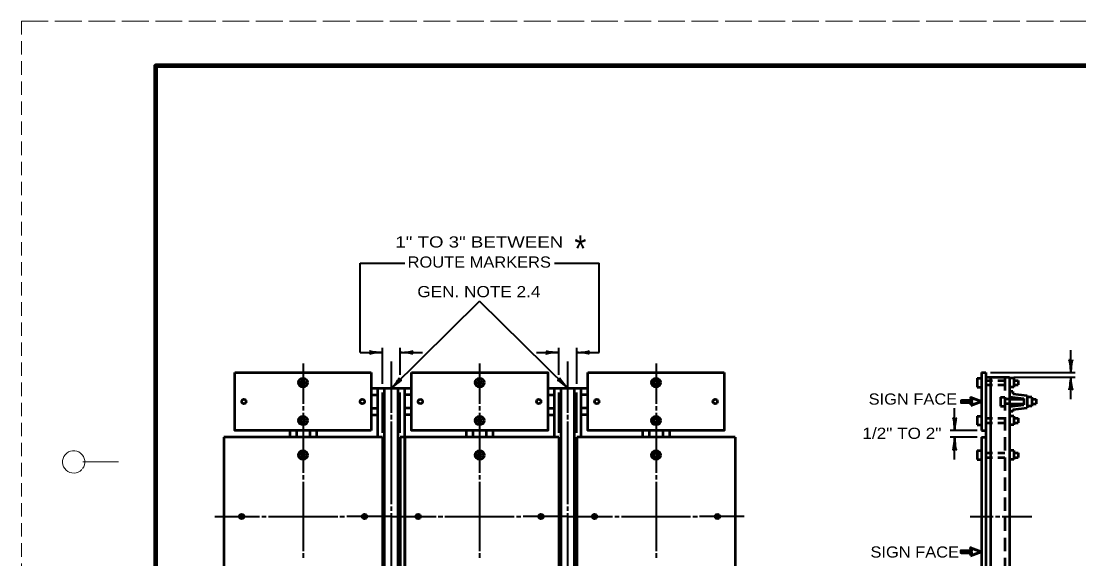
# Model space of a CAD drawing. Extents: x -45 to 635, y -382 to 59.
# Drawn here: x -44.9 to 191.9, y -61.9 to 58.5 of the extents above; entities that cross this region are included whole.
import ezdxf
from ezdxf.enums import TextEntityAlignment as Align

# ---------------------------------------------------------------- set-up
doc = ezdxf.new("R2010")
doc.units = 0
for name, pattern in [('LONG_DASHED', [7.5, 6, -1.5]), ('MEDIUM_DASHED', [4.5, 3, -1.5]), ('SHORT_DASHED', [2.7, 1.5, -1.2])]:
    doc.linetypes.add(name, pattern=pattern)
doc.layers.add('1', color=7, linetype='Continuous', lineweight=53)
doc.layers.add('61', color=7, linetype='Continuous', lineweight=35)

msp = doc.modelspace()

# ---------------------------------------------------------------- linework, layer by layer
at = {"layer": '1', "linetype": 'MEDIUM_DASHED', "lineweight": 13}
msp.add_line((-44.831, 58.54), (-44.891, -381.5), dxfattribs=at)
at = {"layer": '1', "lineweight": 35}
for p, q in [((30.975, -15.698), (30.975, 4.302)), ((30.975, 4.302), (40.975, 4.302)), ((74.475, 4.302), (84.475, 4.302)), ((84.475, -15.698), (84.475, 4.302)), ((37.975, -23.698), (57.725, -4.209)), ((77.475, -23.698), (57.725, -4.209)), ((30.975, -15.698), (35.975, -15.698)), ((35.975, -22.698), (35.975, -14.698)), ((39.975, -20.724), (39.975, -14.698)), ((39.975, -15.698), (44.975, -15.698)), ((70.475, -15.698), (75.475, -15.698)), ((75.475, -20.724), (75.475, -14.698)), ((79.475, -22.698), (79.475, -14.698)), ((79.475, -15.698), (84.475, -15.698)), ((190.074, -20.198), (190.074, -15.198)), ((18.225, -18.198), (18.225, -27.198)), ((37.975, -29.198), (37.975, -17.698)), ((57.725, -18.198), (57.725, -27.198)), ((77.475, -29.198), (77.475, -17.698)), ((97.225, -18.198), (97.225, -27.198)), ((172.074, -20.198), (191.074, -20.198)), ((177.324, -21.198), (191.074, -21.198)), ((190.074, -26.198), (190.074, -21.198)), ((35.975, -33.698), (35.975, -24.698)), ((39.975, -33.698), (39.975, -24.698)), ((75.475, -33.698), (75.475, -24.698)), ((79.475, -33.698), (79.475, -24.698)), ((18.225, -27.698), (18.225, -28.698)), ((57.725, -27.698), (57.725, -28.698)), ((97.225, -27.698), (97.225, -28.698)), ((164.074, -33.198), (164.074, -28.198)), ((18.225, -29.198), (18.225, -42.698)), ((37.975, -30.698), (37.975, -29.698)), ((57.725, -29.198), (57.725, -42.698)), ((77.475, -30.698), (77.475, -29.698)), ((97.225, -29.198), (97.225, -42.698)), ((37.975, -49.698), (37.975, -31.198)), ((77.475, -49.698), (77.475, -31.198)), ((169.074, -33.198), (163.074, -33.198)), ((169.074, -34.698), (163.074, -34.698)), ((164.074, -39.698), (164.074, -34.698)), ((18.225, -43.198), (18.225, -44.198)), ((18.225, -44.698), (18.225, -60.198)), ((57.725, -43.198), (57.725, -44.198)), ((57.725, -44.698), (57.725, -60.198)), ((97.225, -43.198), (97.225, -44.198)), ((97.225, -44.698), (97.225, -60.198)), ((37.975, -51.198), (37.975, -50.198)), ((37.975, -67.198), (37.975, -51.698)), ((77.475, -51.198), (77.475, -50.198)), ((77.475, -67.198), (77.475, -51.698)), ((-1.525, -52.448), (8.475, -52.448)), ((8.975, -52.448), (9.975, -52.448)), ((10.475, -52.448), (25.975, -52.448)), ((26.475, -52.448), (27.475, -52.448)), ((37.975, -52.448), (27.975, -52.448)), ((37.975, -52.448), (47.975, -52.448)), ((48.475, -52.448), (49.475, -52.448)), ((49.975, -52.448), (65.475, -52.448)), ((65.975, -52.448), (66.975, -52.448)), ((77.475, -52.448), (67.475, -52.448)), ((77.475, -52.448), (87.475, -52.448)), ((87.975, -52.448), (88.975, -52.448)), ((89.475, -52.448), (104.975, -52.448)), ((105.475, -52.448), (106.475, -52.448)), ((116.975, -52.448), (106.975, -52.448)), ((167.574, -52.448), (172.699, -52.448)), ((173.199, -52.448), (174.199, -52.448)), ((174.699, -52.448), (181.324, -52.448)), ((18.225, -60.698), (18.225, -61.698)), ((57.725, -60.698), (57.725, -61.698)), ((97.225, -60.698), (97.225, -61.698))]:
    msp.add_line(p, q, dxfattribs=at)
at = {"layer": '1'}
for p, q in [((2.975, -20.198), (33.475, -20.198)), ((33.475, -20.198), (33.475, -33.198)), ((81.975, -20.198), (112.475, -20.198)), ((170.074, -20.198), (170.074, -33.198)), ((170.074, -20.198), (171.074, -20.198)), ((171.074, -21.198), (176.324, -21.198)), ((172.074, -21.198), (172.074, -100.698)), ((176.324, -21.198), (176.324, -100.698)), ((169.074, -21.448), (169.074, -23.448)), ((169.074, -21.448), (170.074, -21.448)), ((169.074, -23.448), (170.074, -23.448)), ((177.324, -21.448), (176.324, -21.448)), ((177.324, -23.448), (176.324, -23.448)), ((177.324, -21.448), (177.324, -23.448)), ((177.324, -21.948), (178.324, -21.948)), ((177.324, -22.948), (178.324, -22.948)), ((178.324, -21.948), (178.324, -22.948)), ((33.475, -23.698), (42.475, -23.698)), ((33.475, -25.198), (34.975, -25.198)), ((34.975, -34.698), (34.975, -23.698)), ((36.475, -41.698), (36.475, -23.698)), ((39.475, -41.698), (39.475, -23.698)), ((40.975, -41.698), (40.975, -23.698)), ((42.475, -25.198), (40.975, -25.198)), ((72.975, -23.698), (81.975, -23.698)), ((72.975, -25.198), (74.475, -25.198)), ((74.475, -34.698), (74.475, -23.698)), ((75.975, -41.698), (75.975, -23.698)), ((78.975, -41.698), (78.975, -23.698)), ((80.475, -34.698), (80.475, -23.698)), ((81.975, -25.198), (80.475, -25.198)), ((174.324, -25.698), (174.324, -27.698)), ((174.324, -25.698), (175.324, -25.698)), ((177.074, -24.448), (176.324, -24.448)), ((176.324, -25.619), (179.574, -25.98)), ((177.074, -24.448), (177.074, -24.948)), ((177.074, -24.948), (180.324, -25.309)), ((179.574, -25.98), (179.574, -27.416)), ((180.324, -25.309), (180.324, -28.087)), ((181.324, -25.698), (180.324, -25.698)), ((181.324, -25.698), (181.324, -27.698)), ((33.475, -28.198), (34.975, -28.198)), ((42.475, -28.198), (40.975, -28.198)), ((72.975, -28.198), (74.475, -28.198)), ((81.975, -28.198), (80.475, -28.198)), ((174.324, -27.698), (175.324, -27.698)), ((176.324, -26.198), (179.574, -26.198)), ((176.324, -27.198), (179.574, -27.198)), ((176.324, -27.777), (179.574, -27.416)), ((177.074, -28.448), (180.324, -28.087)), ((181.324, -27.698), (180.324, -27.698)), ((181.324, -26.198), (182.324, -26.198)), ((181.324, -27.198), (182.324, -27.198)), ((182.324, -26.198), (182.324, -27.198)), ((33.475, -29.698), (34.975, -29.698)), ((42.475, -29.698), (40.975, -29.698)), ((72.975, -29.698), (74.475, -29.698)), ((81.975, -29.698), (80.475, -29.698)), ((169.074, -29.948), (169.074, -31.948)), ((169.074, -29.948), (170.074, -29.948)), ((177.074, -28.948), (176.324, -28.948)), ((177.324, -29.948), (176.324, -29.948)), ((177.074, -28.448), (177.074, -28.948)), ((177.324, -29.948), (177.324, -31.948)), ((177.324, -30.448), (178.324, -30.448)), ((178.324, -30.448), (178.324, -31.448)), ((169.074, -31.948), (170.074, -31.948)), ((177.324, -31.948), (176.324, -31.948)), ((177.324, -31.448), (178.324, -31.448)), ((35.975, -34.698), (0.475, -34.698)), ((0.475, -34.698), (0.475, -70.198)), ((15.225, -33.198), (15.225, -34.698)), ((16.725, -33.198), (16.725, -34.698)), ((19.725, -33.198), (19.725, -34.698)), ((21.225, -33.198), (21.225, -34.698)), ((35.975, -34.698), (35.975, -70.198)), ((75.475, -34.698), (39.975, -34.698)), ((39.975, -34.698), (39.975, -70.198)), ((40.975, -34.698), (40.975, -70.198)), ((54.725, -33.198), (54.725, -34.698)), ((56.225, -33.198), (56.225, -34.698)), ((59.225, -33.198), (59.225, -34.698)), ((60.725, -33.198), (60.725, -34.698)), ((75.475, -34.698), (75.475, -70.198)), ((114.975, -34.698), (79.475, -34.698)), ((79.475, -34.698), (79.475, -70.198)), ((94.225, -33.198), (94.225, -34.698)), ((95.725, -33.198), (95.725, -34.698)), ((98.725, -33.198), (98.725, -34.698)), ((100.225, -33.198), (100.225, -34.698)), ((114.975, -34.698), (114.975, -70.198)), ((170.074, -33.198), (171.074, -33.198)), ((170.074, -34.698), (170.074, -70.198)), ((170.074, -34.698), (171.074, -34.698)), ((169.074, -37.698), (169.074, -39.698)), ((169.074, -37.698), (170.074, -37.698)), ((177.324, -37.698), (176.324, -37.698)), ((177.324, -37.698), (177.324, -39.698)), ((169.074, -39.698), (170.074, -39.698)), ((177.324, -39.698), (176.324, -39.698)), ((177.324, -38.198), (178.324, -38.198)), ((177.324, -39.198), (178.324, -39.198)), ((178.324, -38.198), (178.324, -39.198)), ((36.475, -77.198), (36.475, -41.698)), ((39.475, -77.198), (39.475, -41.698)), ((40.975, -77.198), (40.975, -41.698)), ((75.975, -77.198), (75.975, -41.698)), ((78.975, -77.198), (78.975, -41.698))]:
    msp.add_line(p, q, dxfattribs=at)
at = {"layer": '1', "linetype": 'MEDIUM_DASHED'}
msp.add_line((175.324, -21.198), (175.324, -100.698), dxfattribs=at)
at = {"layer": '1', "linetype": 'SHORT_DASHED'}
for p, q in [((171.074, -21.948), (176.324, -21.948)), ((171.074, -22.948), (176.324, -22.948)), ((176.324, -26.198), (175.324, -26.198)), ((176.324, -27.198), (175.324, -27.198)), ((171.074, -30.448), (176.324, -30.448)), ((171.074, -31.448), (176.324, -31.448)), ((171.074, -38.198), (176.324, -38.198)), ((171.074, -39.198), (176.324, -39.198))]:
    msp.add_line(p, q, dxfattribs=at)
at = {"layer": '1'}
for points in [[(33.475, -33.198), (2.975, -33.198), (2.975, -20.198)], [(112.475, -20.198), (112.475, -33.198), (81.975, -33.198), (81.975, -20.198)], [(171.074, -20.198), (171.074, -34.698), (171.074, -99.698)]]:
    msp.add_lwpolyline(points, dxfattribs=at)
msp.add_lwpolyline([(42.475, -20.198), (72.975, -20.198), (72.975, -33.198), (42.475, -33.198)], close=True, dxfattribs=at)
at = {"layer": '1', "lineweight": 60}
for points in [[(167.689, -27.598), (170.074, -26.698), (167.689, -25.798), (167.959, -26.473), (165.574, -26.473), (165.574, -26.923), (167.959, -26.923)], [(167.621, -61.25), (170.006, -60.35), (167.621, -59.45), (167.891, -60.125), (165.506, -60.125), (165.506, -60.575), (167.891, -60.575)]]:
    msp.add_lwpolyline(points, close=True, dxfattribs=at)
at = {"layer": '1'}
for centre, radius in [((18.225, -22.448), 1), ((18.225, -22.448), 0.5), ((57.725, -22.448), 1), ((57.725, -22.448), 0.5), ((97.225, -22.448), 1), ((97.225, -22.448), 0.5), ((4.975, -26.698), 0.5), ((31.475, -26.698), 0.5), ((44.475, -26.698), 0.5), ((70.975, -26.698), 0.5), ((83.975, -26.698), 0.5), ((110.475, -26.698), 0.5), ((18.225, -30.948), 1), ((18.225, -30.948), 0.5), ((57.725, -30.948), 1), ((57.725, -30.948), 0.5), ((97.225, -30.948), 1), ((97.225, -30.948), 0.5), ((18.225, -38.698), 1), ((57.725, -38.698), 1), ((97.225, -38.698), 1), ((18.225, -38.698), 0.5), ((57.725, -38.698), 0.5), ((97.225, -38.698), 0.5), ((4.475, -52.448), 0.5), ((31.975, -52.448), 0.5), ((43.975, -52.448), 0.5), ((71.475, -52.448), 0.5), ((83.475, -52.448), 0.5), ((110.975, -52.448), 0.5)]:
    msp.add_circle(centre, radius, dxfattribs=at)
at = {"layer": '1', "lineweight": 40}
for centre, major_axis, ratio, start_param, end_param in [((34.884, -15.974), (1.786, 0.156), 0.122415, 0.8963533, 3.1415927), ((34.884, -15.974), (1.786, 0.156), 0.122415, 0.8963533, 3.1415927), ((34.854, -15.486), (1.756, -0.176), 0.07063, 3.1407148, 5.41811), ((34.854, -15.486), (1.756, -0.176), 0.07063, 3.1407148, 5.41811), ((41.095, -15.91), (-1.756, 0.176), 0.07063, 3.1407148, 5.41811), ((41.095, -15.91), (-1.756, 0.176), 0.07063, 3.1407148, 5.41811), ((41.066, -15.422), (-1.786, -0.156), 0.122415, 0.8963533, 3.1415927), ((41.066, -15.422), (-1.786, -0.156), 0.122415, 0.8963533, 3.1415927), ((74.384, -15.974), (1.786, 0.156), 0.122415, 0.8963533, 3.1415927), ((74.384, -15.974), (1.786, 0.156), 0.122415, 0.8963533, 3.1415927), ((74.354, -15.486), (1.756, -0.176), 0.07063, 3.1407148, 5.41811), ((74.354, -15.486), (1.756, -0.176), 0.07063, 3.1407148, 5.41811), ((80.595, -15.91), (-1.756, 0.176), 0.07063, 3.1407148, 5.41811), ((80.566, -15.422), (-1.786, -0.156), 0.122415, 0.8963533, 3.1415927), ((189.798, -19.107), (0.156, -1.786), 0.122415, 0.8963533, 3.1415927), ((189.798, -19.107), (0.156, -1.786), 0.122415, 0.8963533, 3.1415927), ((190.286, -19.078), (-0.176, -1.756), 0.07063, 3.1407148, 5.41811), ((190.286, -19.078), (-0.176, -1.756), 0.07063, 3.1407148, 5.41811), ((189.862, -22.319), (0.176, 1.756), 0.07063, 3.1407148, 5.41811), ((190.35, -22.289), (-0.156, 1.786), 0.122415, 0.8963533, 3.1415927), ((38.558, -22.735), (-1.161, -1.365), 0.122415, 0.8963533, 3.1415927), ((38.558, -22.735), (-1.161, -1.365), 0.122415, 0.8963533, 3.1415927), ((38.921, -23.062), (-1.374, -1.109), 0.07063, 3.1407148, 5.41811), ((38.921, -23.062), (-1.374, -1.109), 0.07063, 3.1407148, 5.41811), ((76.504, -23.128), (1.381, -1.143), 0.122415, 0.8963533, 3.1415927), ((76.826, -22.76), (1.127, -1.359), 0.07063, 3.1407148, 5.41811), ((163.798, -32.107), (0.156, -1.786), 0.122415, 0.8963533, 3.1415927), ((163.798, -32.107), (0.156, -1.786), 0.122415, 0.8963533, 3.1415927), ((164.286, -32.078), (-0.176, -1.756), 0.07063, 3.1407148, 5.41811), ((164.286, -32.078), (-0.176, -1.756), 0.07063, 3.1407148, 5.41811), ((163.862, -35.819), (0.176, 1.756), 0.07063, 3.1407148, 5.41811), ((164.35, -35.789), (-0.156, 1.786), 0.122415, 0.8963533, 3.1415927)]:
    msp.add_ellipse(centre, major_axis=major_axis, ratio=ratio, start_param=start_param, end_param=end_param, dxfattribs=at)
at = {"layer": '61', "linetype": 'LONG_DASHED', "lineweight": 13}
msp.add_line((-44.831, 58.54), (635.189, 58.54), dxfattribs=at)
at = {"layer": '61', "lineweight": 13}
msp.add_line((-31.111, -40.22), (-23.131, -40.2), dxfattribs=at)
at = {"layer": '61', "lineweight": 158}
msp.add_lwpolyline([(624.209, 48.54), (-14.831, 48.54), (-14.831, -371.48)], dxfattribs=at)
at = {"layer": '61', "lineweight": 13}
msp.add_arc((-33.133, -40.219), 2.5, 323.13009, 316.23216, dxfattribs=at)

# ---------------------------------------------------------------- texts
at = {"layer": '1'}
for s, height, width, p in [('1" TO 3" BETWEEN', 2.5, 1.25, (57.658, 7.812)), ('*', 6, 0.85, (80.288, 4.574)), ('ROUTE MARKERS', 2.5, 1.1, (57.658, 3.312)), ('GEN. NOTE 2.4', 2.5, 1.15, (57.568, -3.315)), ('SIGN FACE', 2.5, 1.1, (154.726, -27.387)), ('1/2" TO 2"', 2.5, 1.15, (152.259, -35.065)), ('SIGN FACE', 2.5, 1.1, (155.138, -61.662))]:
    msp.add_text(s, height=height, dxfattribs=dict(at, width=width)).set_placement(p, align=Align.CENTER)

doc.saveas('drawing.dxf')
